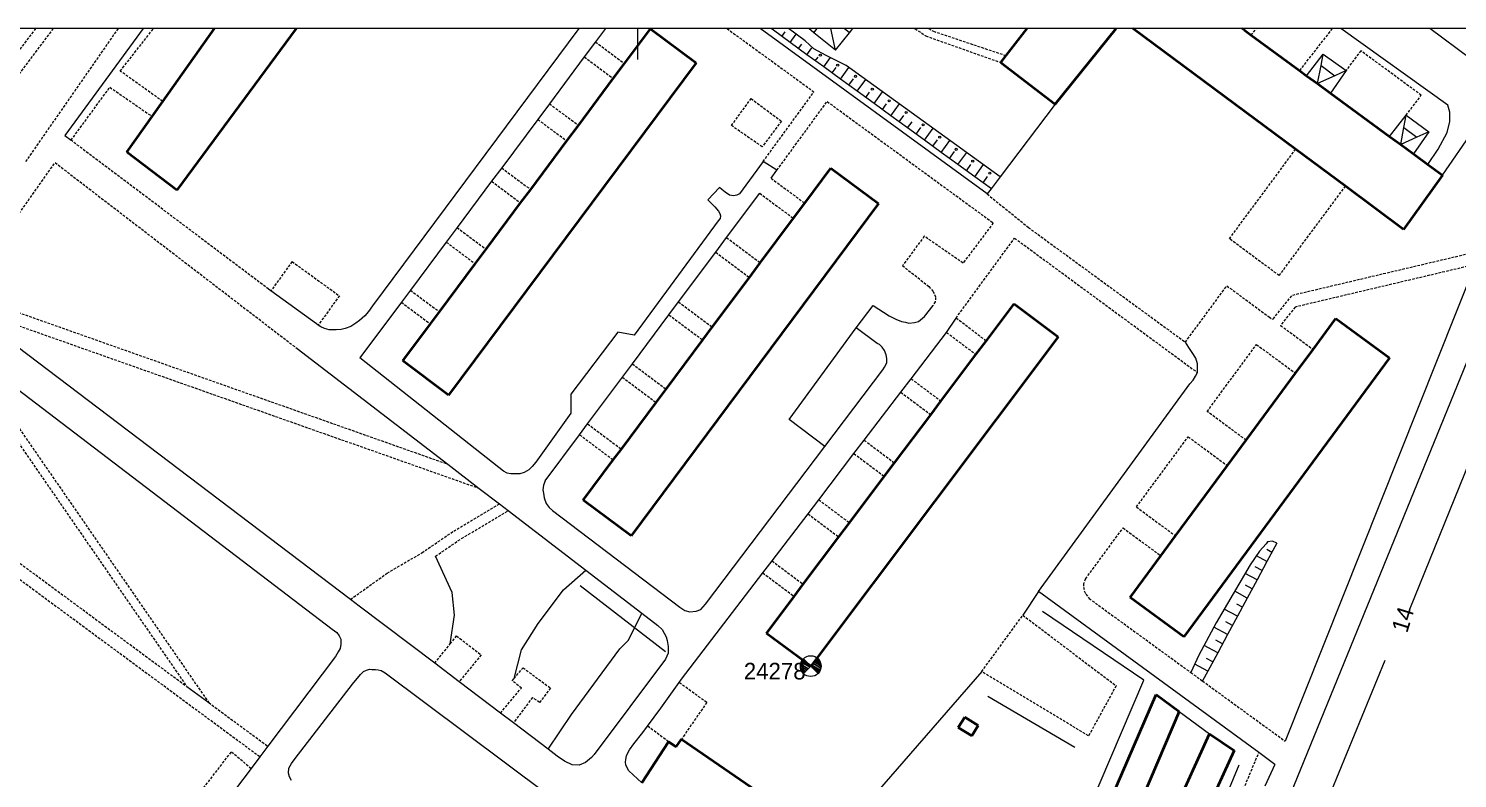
# Model space of a CAD drawing. Extents: x 1000 to 4000, y -5000 to -1000.
# Drawn here: x 1682.6 to 1958, y -2144.5 to -2000 of the extents above; entities that cross this region are included whole.
import ezdxf
from ezdxf.enums import TextEntityAlignment as Align

# ---------------------------------------------------------------- set-up
doc = ezdxf.new("R2010")
doc.units = 0
doc.header["$MEASUREMENT"] = 0
doc.linetypes.add('DASHED', pattern=[0.75, 0.5, -0.25])
for name, color, linetype in [('1', 7, 'CONTINUOUS'), ('11', 7, 'CONTINUOUS'), ('2', 7, 'CONTINUOUS'), ('24', 7, 'CONTINUOUS'), ('37', 7, 'CONTINUOUS'), ('40', 7, 'CONTINUOUS'), ('42', 7, 'CONTINUOUS'), ('6', 7, 'CONTINUOUS'), ('7', 7, 'CONTINUOUS')]:
    doc.layers.add(name, color=color, linetype=linetype)
doc.styles.get("Standard").update_dxf_attribs({"font": 'txt', "height": 0.2})

msp = doc.modelspace()

# ---------------------------------------------------------------- linework, layer by layer
at = {"layer": '1', "color": 253, "linetype": 'Continuous', "lineweight": 0}
for p, q in [((2000, -2000), (1000, -2000)), ((1800, -2005.98), (1800, -2000))]:
    msp.add_line(p, q, dxfattribs=at)
at = {"layer": '11', "color": 253, "linetype": 'Continuous', "lineweight": 0}
for p, q in [((1867.36, -2031.88), (1823.6, -2000)), ((1880.46, -2014.58), (1869.87, -2028.56)), ((1869.87, -2028.56), (1868.12, -2030.87)), ((1868.12, -2030.87), (1867.36, -2031.88)), ((1904.34, -2131.65), (1910.21, -2135.92))]:
    msp.add_line(p, q, dxfattribs=at)
at = {"layer": '2', "color": 253, "linetype": 'Continuous', "lineweight": 0}
msp.add_circle((1833.34, -2122.89), 2, dxfattribs=at)
msp.add_3dface([(1831.93, -2121.47), (1833.34, -2122.89), (1831.93, -2121.47)], dxfattribs=at)
at = {"layer": '24', "color": 253, "linetype": 'DASHED', "lineweight": 0}
for p, q in [((1683.91, -2000), (1670.56, -2017.63)), ((1687.31, -2000), (1672.81, -2019.21)), ((1699.8, -2000), (1681.99, -2025.64)), ((1700.23, -2008.19), (1706.65, -2000)), ((1817.2, -2000), (1833.96, -2012.2)), ((1853.43, -2000), (1855.53, -2001.42)), ((1855.53, -2001.42), (1870.01, -2006.55)), ((1856.05, -2000), (1856.97, -2000.51)), ((1856.97, -2000.51), (1871.03, -2005.22)), ((1918.24, -2001.27), (1919.21, -2000)), ((1933.85, -2000), (1927.55, -2008.08)), ((1791.84, -2002.58), (1797.43, -2006.75)), ((1939.35, -2004.26), (1936.52, -2008.11)), ((1951.02, -2012.85), (1939.35, -2004.26)), ((1789.69, -2005.46), (1795.28, -2009.63)), ((1708.43, -2014.05), (1700.23, -2008.19)), ((1690.75, -2021.53), (1698.23, -2011.3)), ((1698.23, -2011.3), (1706.37, -2016.95)), ((1824.16, -2025.62), (1833.96, -2012.2)), ((1948.09, -2016.7), (1951.02, -2012.85)), ((1782.97, -2014.48), (1788.56, -2018.65)), ((1818.05, -2018.69), (1821.83, -2013.5)), ((1821.83, -2013.5), (1827.67, -2017.82)), ((1826.82, -2027.3), (1836.5, -2014.05)), ((1836.5, -2014.05), (1868.52, -2037.46)), ((1780.73, -2017.5), (1786.31, -2021.66)), ((1823.99, -2022.8), (1818.05, -2018.69)), ((1827.67, -2017.82), (1823.99, -2022.8)), ((1728.83, -2050.23), (1690.75, -2021.53)), ((1914.04, -2040.51), (1926.81, -2023.27)), ((1669.93, -2050.96), (1687.66, -2025.83)), ((1687.66, -2025.83), (1734.35, -2061.68)), ((1773.76, -2026.84), (1779.35, -2031.01)), ((1771.82, -2029.44), (1777.41, -2033.61)), ((1825.7, -2028.83), (1832.17, -2033.65)), ((1823.5, -2031.72), (1830, -2036.57)), ((1867.36, -2031.88), (1875.29, -2038.33)), ((1923.63, -2047.61), (1936.4, -2030.38)), ((1868.52, -2037.46), (1862.7, -2045.21)), ((1765.16, -2038.37), (1770.75, -2042.54)), ((1817.11, -2040.28), (1823.62, -2045.13)), ((1855.22, -2040.03), (1851.02, -2045.69)), ((1862.7, -2045.21), (1855.22, -2040.03)), ((1861.34, -2055.8), (1872.63, -2040.38)), ((1872.63, -2040.38), (1907.86, -2066.28)), ((1875.29, -2038.33), (1905.55, -2060.44)), ((1923.63, -2047.61), (1914.04, -2040.51)), ((1763.08, -2041.15), (1768.67, -2045.32)), ((1815.01, -2043.11), (1821.51, -2047.96)), ((1962.45, -2042.88), (1925.99, -2051.48)), ((1733.36, -2044.91), (1729.28, -2050.55)), ((1733.36, -2044.91), (1742.48, -2051.51)), ((1851.02, -2045.69), (1856.13, -2049.71)), ((1961.41, -2045.49), (1926.72, -2053.67)), ((1669.93, -2050.96), (1763.35, -2083.94)), ((1742.48, -2051.51), (1738.38, -2057.18)), ((1756.17, -2050.42), (1761.76, -2054.59)), ((1856.13, -2049.71), (1856.86, -2050.62)), ((1856.86, -2050.62), (1857.22, -2051.26)), ((1857.22, -2051.26), (1857.41, -2051.81)), ((1857.41, -2051.81), (1857.32, -2052.64)), ((1905.55, -2060.44), (1913.55, -2049.58)), ((1913.55, -2049.58), (1921.7, -2055.59)), ((1925.99, -2051.48), (1922.35, -2056.06)), ((1670.07, -2053.54), (1769.44, -2088.62)), ((1754.42, -2052.76), (1760.02, -2056.94)), ((1807.85, -2052.7), (1814.36, -2057.55)), ((1857.32, -2052.64), (1856.95, -2053.36)), ((1926.72, -2053.67), (1923.9, -2057.21)), ((1806.01, -2055.18), (1812.51, -2060.02)), ((1867.15, -2060.22), (1861.34, -2055.8)), ((1921.7, -2055.59), (1922.35, -2056.06)), ((1923.9, -2057.21), (1930.17, -2061.83)), ((1859.52, -2058.55), (1865.19, -2062.82)), ((1667.36, -2060.68), (1713.04, -2126.79)), ((1670.13, -2061.69), (1717.29, -2129.92)), ((1909.75, -2073.8), (1919.27, -2060.89)), ((1919.27, -2060.89), (1926.78, -2066.43)), ((1798.95, -2064.65), (1805.45, -2069.5)), ((1797.03, -2067.22), (1803.53, -2072.07)), ((1852.7, -2067.48), (1858.44, -2071.8)), ((1633.18, -2070.98), (1727.16, -2140.34)), ((1850.7, -2070.09), (1856.47, -2074.42)), ((1917.27, -2079.34), (1909.75, -2073.8)), ((1790.33, -2076.21), (1796.83, -2081.06)), ((1788.78, -2078.29), (1795.28, -2083.13)), ((1843.65, -2079.32), (1849.49, -2083.71)), ((1896.12, -2092.21), (1906.1, -2078.68)), ((1906.1, -2078.68), (1913.66, -2084.24)), ((1651.36, -2081.27), (1713.04, -2126.79)), ((1841.66, -2081.92), (1847.52, -2086.33)), ((1764.51, -2096.86), (1773.35, -2091.62)), ((1766.04, -2098.26), (1775.04, -2092.92)), ((1834.88, -2090.8), (1840.81, -2095.26)), ((1896.12, -2092.21), (1903.68, -2097.78)), ((1832.81, -2093.52), (1838.76, -2097.99)), ((1758.38, -2101.04), (1764.51, -2096.86)), ((1761, -2101.7), (1766.04, -2098.26)), ((1886.32, -2106.05), (1893.54, -2096.25)), ((1893.54, -2096.25), (1900.85, -2101.63)), ((1751.7, -2104.95), (1758.38, -2101.04)), ((1825.87, -2102.59), (1831.9, -2107.11)), ((1744.6, -2110.02), (1751.7, -2104.95)), ((1824.11, -2104.9), (1830.15, -2109.44)), ((1886.32, -2106.05), (1885.91, -2107)), ((1885.91, -2107), (1885.91, -2107.64)), ((1885.91, -2107.64), (1886.09, -2108.47)), ((1886.09, -2108.47), (1886.36, -2109.01)), ((1886.36, -2109.01), (1887, -2109.84)), ((1887, -2109.84), (1906.6, -2124.1)), ((1866.29, -2123.94), (1874.22, -2113.07)), ((1874.22, -2113.07), (1892.2, -2126.67)), ((1763.85, -2118.58), (1765.06, -2117.07)), ((1765.06, -2117.07), (1769.8, -2120.69)), ((1760.85, -2122.34), (1763.85, -2118.58)), ((1769.8, -2120.69), (1765.57, -2125.91)), ((1776.15, -2125.28), (1777.87, -2123.2)), ((1777.87, -2123.2), (1783.16, -2127.11)), ((1775.78, -2125.71), (1776.15, -2125.28)), ((1777.59, -2127.11), (1775.78, -2125.71)), ((1813.29, -2129.89), (1807.97, -2126.06)), ((1886.89, -2136.35), (1866.29, -2123.94)), ((1906.6, -2124.1), (1908.86, -2125.75)), ((1908.86, -2125.75), (1924.8, -2137.35)), ((1773.52, -2131.94), (1777.59, -2127.11)), ((1779.68, -2128.92), (1776.03, -2133.84)), ((1781.07, -2129.89), (1779.68, -2128.92)), ((1783.16, -2127.11), (1781.07, -2129.89)), ((1892.2, -2126.67), (1886.89, -2136.35)), ((1717.29, -2129.92), (1728.68, -2138.33)), ((1813.29, -2129.89), (1808.43, -2136.96)), ((1805.93, -2137.47), (1801.85, -2134.43)), ((1709.44, -2155.29), (1721.67, -2139.39)), ((1721.67, -2139.39), (1725.46, -2142.59)), ((1890.49, -2210.39), (1919.7, -2139.55))]:
    msp.add_line(p, q, dxfattribs=at)
at = {"layer": '24', "color": 253, "linetype": 'Continuous', "lineweight": 0}
for p, q in [((1704.66, -2000), (1689.54, -2020.62)), ((1788.64, -2000), (1748.86, -2053.44)), ((1793.77, -2000), (1791.84, -2002.58)), ((1956.13, -2014.75), (1935.52, -2000)), ((1960.43, -2005.79), (1952.7, -2000)), ((1791.84, -2002.58), (1789.69, -2005.46)), ((1789.69, -2005.46), (1782.97, -2014.48)), ((1782.97, -2014.48), (1780.73, -2017.5)), ((1956.53, -2016.08), (1956.13, -2014.75)), ((1956.53, -2017.88), (1956.53, -2016.08)), ((1780.73, -2017.5), (1773.76, -2026.84)), ((1956.02, -2020.06), (1956.53, -2017.88)), ((1689.54, -2020.62), (1690.75, -2021.53)), ((1954.29, -2023.27), (1956.02, -2020.06)), ((1955.12, -2028.24), (1960.98, -2019.76)), ((1952.3, -2026.18), (1954.29, -2023.27)), ((1773.76, -2026.84), (1771.82, -2029.44)), ((1824.16, -2025.62), (1819.6, -2031.83)), ((1826.82, -2027.3), (1824.16, -2025.62)), ((1771.82, -2029.44), (1765.16, -2038.37)), ((1825.7, -2028.83), (1826.82, -2027.3)), ((1815.76, -2030.64), (1813.48, -2033.01)), ((1816.22, -2031.01), (1815.76, -2030.64)), ((1816.86, -2031.55), (1816.22, -2031.01)), ((1817.68, -2032.1), (1816.86, -2031.55)), ((1817.11, -2040.28), (1823.5, -2031.72)), ((1818.42, -2032.22), (1817.68, -2032.1)), ((1819.09, -2032.12), (1818.42, -2032.22)), ((1819.6, -2031.83), (1819.09, -2032.12)), ((1813.48, -2033.01), (1814.85, -2034.38)), ((1814.85, -2034.38), (1815.58, -2035.21)), ((1815.58, -2035.21), (1815.83, -2035.65)), ((1815.49, -2037.03), (1799.28, -2059.07)), ((1815.86, -2036.58), (1815.49, -2037.03)), ((1815.83, -2035.65), (1815.97, -2036.12)), ((1815.97, -2036.12), (1815.86, -2036.58)), ((1765.16, -2038.37), (1763.08, -2041.15)), ((1815.01, -2043.11), (1817.11, -2040.28)), ((1763.08, -2041.15), (1756.17, -2050.42)), ((1807.85, -2052.7), (1815.01, -2043.11)), ((1961.41, -2045.49), (1924.8, -2137.35)), ((1729.28, -2050.55), (1728.83, -2050.23)), ((1738.04, -2056.89), (1729.28, -2050.55)), ((1756.17, -2050.42), (1754.42, -2052.76)), ((1744.6, -2110.02), (1670.07, -2053.54)), ((1754.42, -2052.76), (1746.43, -2063.47)), ((1748.08, -2054.52), (1747.35, -2055.34)), ((1748.86, -2053.44), (1748.08, -2054.52)), ((1806.01, -2055.18), (1807.85, -2052.7)), ((1842.1, -2057.67), (1845.38, -2053.38)), ((1845.38, -2053.38), (1848.48, -2055.39)), ((1855.24, -2055.48), (1856.95, -2053.36)), ((1738.38, -2057.18), (1738.04, -2056.89)), ((1738.9, -2057.5), (1738.38, -2057.18)), ((1739.6, -2057.81), (1738.9, -2057.5)), ((1744.7, -2057.44), (1743.61, -2057.81)), ((1745.62, -2056.8), (1744.7, -2057.44)), ((1746.35, -2056.26), (1745.62, -2056.8)), ((1747.35, -2055.34), (1746.35, -2056.26)), ((1798.95, -2064.65), (1806.01, -2055.18)), ((1848.48, -2055.39), (1849.76, -2056.03)), ((1849.76, -2056.03), (1850.86, -2056.48)), ((1850.86, -2056.48), (1851.59, -2056.57)), ((1851.59, -2056.57), (1852.22, -2056.76)), ((1852.22, -2056.76), (1853.32, -2056.66)), ((1853.32, -2056.66), (1854.14, -2056.48)), ((1854.14, -2056.48), (1855.24, -2055.48)), ((1859.52, -2058.55), (1861.34, -2055.8)), ((1740.51, -2058.08), (1739.6, -2057.81)), ((1741.33, -2058.08), (1740.51, -2058.08)), ((1741.88, -2058.08), (1741.33, -2058.08)), ((1742.79, -2057.99), (1741.88, -2058.08)), ((1743.61, -2057.81), (1742.79, -2057.99)), ((1796.17, -2058.53), (1787.07, -2070.46)), ((1799.28, -2059.07), (1796.17, -2058.53)), ((1846.11, -2060.68), (1842.1, -2057.67)), ((1852.7, -2067.48), (1859.52, -2058.55)), ((1670.13, -2061.69), (1741.09, -2115.74)), ((1734.35, -2061.68), (1763.35, -2083.94)), ((1846.57, -2060.87), (1846.11, -2060.68)), ((1847.12, -2061.41), (1846.57, -2060.87)), ((1847.57, -2062.05), (1847.12, -2061.41)), ((1847.85, -2062.88), (1847.57, -2062.05)), ((1848.03, -2063.61), (1847.85, -2062.88)), ((1906.21, -2061.44), (1905.55, -2060.44)), ((1906.85, -2062.44), (1906.21, -2061.44)), ((1907.58, -2063.54), (1906.85, -2062.44)), ((1916.31, -2170.93), (1960.58, -2062.46)), ((1773.21, -2084.6), (1746.43, -2063.47)), ((1797.03, -2067.22), (1798.95, -2064.65)), ((1847.21, -2065.8), (1847.57, -2065.25)), ((1847.57, -2065.25), (1848.03, -2064.43)), ((1848.03, -2064.43), (1848.03, -2063.61)), ((1907.86, -2064.64), (1907.58, -2063.54)), ((1907.86, -2066.28), (1907.86, -2064.64)), ((1790.33, -2076.21), (1797.03, -2067.22)), ((1836.05, -2080.55), (1847.21, -2065.8)), ((1850.7, -2070.09), (1852.7, -2067.48)), ((1877.24, -2108.47), (1906.4, -2068.47)), ((1906.4, -2068.47), (1907.04, -2067.74)), ((1907.04, -2067.74), (1907.49, -2067.01)), ((1907.49, -2067.01), (1907.86, -2066.28)), ((1787.07, -2070.46), (1787.07, -2074.11)), ((1843.65, -2079.32), (1850.7, -2070.09)), ((1787.07, -2074.11), (1780.33, -2083.59)), ((1788.78, -2078.29), (1790.33, -2076.21)), ((1782.14, -2087.19), (1788.78, -2078.29)), ((1841.66, -2081.92), (1843.65, -2079.32)), ((1813.06, -2110.92), (1836.05, -2080.55)), ((1834.88, -2090.8), (1841.66, -2081.92)), ((1763.35, -2083.94), (1769.44, -2088.62)), ((1774.12, -2085.33), (1773.21, -2084.6)), ((1779.63, -2084.43), (1778.98, -2085.05)), ((1780.33, -2083.59), (1779.63, -2084.43)), ((1774.79, -2085.67), (1774.12, -2085.33)), ((1775.52, -2085.8), (1774.79, -2085.67)), ((1776.56, -2085.84), (1775.52, -2085.8)), ((1777.27, -2085.8), (1776.56, -2085.84)), ((1778.1, -2085.58), (1777.27, -2085.8)), ((1778.98, -2085.05), (1778.1, -2085.58)), ((1782.14, -2087.19), (1781.85, -2088.03)), ((1769.44, -2088.62), (1773.35, -2091.62)), ((1781.85, -2088.03), (1781.7, -2088.88)), ((1781.7, -2088.88), (1781.81, -2089.57)), ((1781.81, -2089.57), (1781.97, -2090.43)), ((1781.97, -2090.43), (1782.33, -2091.51)), ((1773.35, -2091.62), (1775.04, -2092.92)), ((1775.04, -2092.92), (1789.96, -2104.37)), ((1782.33, -2091.51), (1782.9, -2092.32)), ((1782.9, -2092.32), (1783.55, -2092.88)), ((1783.55, -2092.88), (1808.09, -2111.51)), ((1832.81, -2093.52), (1834.88, -2090.8)), ((1825.87, -2102.59), (1832.81, -2093.52)), ((1824.11, -2104.9), (1825.87, -2102.59)), ((1789.96, -2104.37), (1800.79, -2112.69)), ((1808.43, -2125.42), (1824.11, -2104.9)), ((1919.7, -2139.55), (1877.24, -2108.47)), ((1746.29, -2111.3), (1744.6, -2110.02)), ((1760.85, -2122.34), (1746.29, -2111.3)), ((1808.09, -2111.51), (1809.05, -2112.15)), ((1809.05, -2112.15), (1810, -2112.39)), ((1810, -2112.39), (1811.25, -2112.3)), ((1811.25, -2112.3), (1812.12, -2111.97)), ((1812.12, -2111.97), (1813.06, -2110.92)), ((1800.79, -2112.69), (1803.89, -2115.07)), ((1803.89, -2115.07), (1804.67, -2115.85)), ((1741.09, -2115.74), (1742, -2116.38)), ((1742, -2116.38), (1742.45, -2117.02)), ((1742.45, -2117.02), (1742.73, -2117.66)), ((1742.73, -2117.66), (1742.73, -2118.66)), ((1804.67, -2115.85), (1805.49, -2117.22)), ((1805.49, -2117.22), (1805.67, -2117.95)), ((1805.67, -2117.95), (1805.86, -2119.09)), ((1742.27, -2120.12), (1741.72, -2121.04)), ((1742.64, -2119.48), (1742.27, -2120.12)), ((1742.73, -2118.66), (1742.64, -2119.48)), ((1805.86, -2120.37), (1805.35, -2121.56)), ((1805.86, -2119.09), (1805.86, -2120.37)), ((1741.72, -2121.04), (1728.68, -2138.33)), ((1747.68, -2123.65), (1748.28, -2123.47)), ((1748.28, -2123.47), (1748.73, -2123.51)), ((1748.73, -2123.51), (1749.46, -2123.56)), ((1749.46, -2123.56), (1749.96, -2123.61)), ((1749.96, -2123.61), (1750.56, -2123.74)), ((1765.57, -2125.91), (1760.85, -2122.34)), ((1805.35, -2121.56), (1791.6, -2139.94)), ((1733.94, -2140.66), (1744.98, -2126.35)), ((1744.98, -2126.35), (1746.54, -2124.52)), ((1746.54, -2124.52), (1747.13, -2123.93)), ((1747.13, -2123.93), (1747.68, -2123.65)), ((1750.56, -2123.74), (1751.29, -2124.2)), ((1751.29, -2124.2), (1782.37, -2147.42)), ((1773.52, -2131.94), (1765.57, -2125.91)), ((1804.42, -2130.99), (1807.97, -2126.06)), ((1807.97, -2126.06), (1808.43, -2125.42)), ((1713.04, -2126.79), (1717.29, -2129.92)), ((1801.85, -2134.43), (1804.42, -2130.99)), ((1776.03, -2133.84), (1773.52, -2131.94)), ((1782.71, -2138.9), (1776.03, -2133.84)), ((1800.95, -2135.65), (1801.85, -2134.43)), ((1799.24, -2137.86), (1800.95, -2135.65)), ((1728.68, -2138.33), (1727.16, -2140.34)), ((1784.48, -2140.25), (1782.71, -2138.9)), ((1791.6, -2139.94), (1791.1, -2140.49)), ((1797.69, -2140.97), (1797.85, -2140.12)), ((1797.85, -2140.12), (1798.37, -2139.05)), ((1798.37, -2139.05), (1799.24, -2137.86)), ((1922.79, -2141.82), (1919.7, -2139.55)), ((1725.46, -2142.59), (1713.37, -2158.63)), ((1727.16, -2140.34), (1725.46, -2142.59)), ((1732.67, -2143.49), (1732.76, -2142.58)), ((1732.76, -2142.58), (1733.22, -2141.67)), ((1733.22, -2141.67), (1733.94, -2140.66)), ((1785.84, -2141.22), (1784.48, -2140.25)), ((1787.35, -2141.9), (1785.84, -2141.22)), ((1788.67, -2141.96), (1787.35, -2141.9)), ((1789.89, -2141.49), (1788.67, -2141.96)), ((1791.1, -2140.49), (1789.89, -2141.49)), ((1797.64, -2141.33), (1797.69, -2140.97)), ((1797.67, -2141.95), (1797.64, -2141.33)), ((1798.28, -2143.07), (1797.67, -2141.95)), ((1922.79, -2141.82), (1920.86, -2146.05)), ((1732.85, -2144.22), (1732.67, -2143.49)), ((1733.22, -2144.95), (1732.85, -2144.22)), ((1800.79, -2145.39), (1798.28, -2143.07))]:
    msp.add_line(p, q, dxfattribs=at)
at = {"layer": '37', "color": 253, "linetype": 'Continuous', "lineweight": 0}
for p, q in [((1826.14, -2000.33), (1825.69, -2000)), ((1829.37, -2002.68), (1826.14, -2000.33)), ((1827.76, -2001.5), (1828.39, -2000.63)), ((1832.25, -2002.39), (1829.08, -2000)), ((1829.37, -2002.68), (1830.53, -2001.09)), ((1833.92, -2003.92), (1832.25, -2002.39)), ((1832.61, -2005.03), (1829.37, -2002.68)), ((1830.99, -2003.86), (1831.62, -2002.99)), ((1832.61, -2005.03), (1833.56, -2003.73)), ((1835.84, -2007.38), (1832.61, -2005.03)), ((1836.29, -2005.17), (1833.92, -2003.92)), ((1834.22, -2006.21), (1834.75, -2005.48)), ((1835.84, -2007.38), (1837.14, -2005.6)), ((1839.08, -2009.74), (1835.84, -2007.38)), ((1840.19, -2007.12), (1836.29, -2005.17)), ((1837.46, -2008.56), (1838.21, -2007.53)), ((1839.08, -2009.74), (1840.7, -2007.5)), ((1869.87, -2028.56), (1840.19, -2007.12)), ((1842.31, -2012.09), (1839.08, -2009.74)), ((1840.69, -2010.91), (1841.59, -2009.69)), ((1842.31, -2012.09), (1843.95, -2009.84)), ((1845.55, -2014.44), (1842.31, -2012.09)), ((1843.93, -2013.27), (1844.67, -2012.25)), ((1845.55, -2014.44), (1847.19, -2012.18)), ((1848.78, -2016.8), (1845.55, -2014.44)), ((1847.16, -2015.62), (1847.97, -2014.51)), ((1848.78, -2016.8), (1850.43, -2014.52)), ((1852.02, -2019.15), (1848.78, -2016.8)), ((1850.4, -2017.97), (1851.28, -2016.75)), ((1852.02, -2019.15), (1852.86, -2017.98)), ((1855.25, -2021.5), (1852.02, -2019.15)), ((1853.63, -2020.33), (1854.54, -2019.08)), ((1855.25, -2021.5), (1856.92, -2019.21)), ((1858.48, -2023.86), (1855.25, -2021.5)), ((1856.87, -2022.68), (1857.76, -2021.45)), ((1858.48, -2023.86), (1860.16, -2021.55)), ((1861.72, -2026.21), (1858.48, -2023.86)), ((1860.1, -2025.03), (1861.07, -2023.7)), ((1861.72, -2026.21), (1863.41, -2023.89)), ((1864.95, -2028.56), (1861.72, -2026.21)), ((1863.34, -2027.39), (1864.22, -2026.17)), ((1864.95, -2028.56), (1866.65, -2026.23)), ((1868.19, -2030.92), (1864.95, -2028.56)), ((1866.57, -2029.74), (1867.44, -2028.54)), ((1922.35, -2098.78), (1921.37, -2098.92)), ((1923.18, -2099.2), (1922.35, -2098.78)), ((1919.84, -2100.73), (1918.03, -2103.38)), ((1921.1, -2099.34), (1919.84, -2100.73)), ((1921.37, -2098.92), (1921.1, -2099.34)), ((1922.23, -2100.96), (1921.24, -2100.42)), ((1923.18, -2099.2), (1921.28, -2102.72)), ((1918.03, -2103.38), (1911.49, -2114.53)), ((1920.33, -2104.48), (1919.01, -2103.76)), ((1921.28, -2102.72), (1919.24, -2101.61)), ((1921.28, -2102.72), (1919.38, -2106.24)), ((1919.38, -2106.24), (1917.08, -2105)), ((1919.38, -2106.24), (1917.48, -2109.76)), ((1917.48, -2109.76), (1915.06, -2108.45)), ((1917.48, -2109.76), (1915.59, -2113.28)), ((1918.43, -2108), (1917.16, -2107.31)), ((1915.59, -2113.28), (1913.03, -2111.9)), ((1916.54, -2111.52), (1915.49, -2110.95)), ((1911.49, -2114.53), (1908.15, -2120.8)), ((1914.64, -2115.04), (1913.36, -2114.35)), ((1915.59, -2113.28), (1913.69, -2116.8)), ((1913.69, -2116.8), (1911.04, -2115.37)), ((1912.74, -2118.56), (1911.41, -2117.85)), ((1913.69, -2116.8), (1911.79, -2120.32)), ((1908.15, -2120.8), (1906.6, -2124.1)), ((1911.79, -2120.32), (1909.16, -2118.9)), ((1911.79, -2120.32), (1909.89, -2123.84)), ((1909.89, -2123.84), (1907.36, -2122.48)), ((1910.84, -2122.08), (1909.61, -2121.41)), ((1909.89, -2123.84), (1908.86, -2125.75))]:
    msp.add_line(p, q, dxfattribs=at)
for centre in [(1835.19, -2005.13), (1838.53, -2007.06), (1841.98, -2009.21), (1845.21, -2011.67), (1848.44, -2013.91), (1851.73, -2016.16), (1855.02, -2018.57), (1858.2, -2020.92), (1861.38, -2023.27), (1864.56, -2025.57), (1867.85, -2027.88)]:
    msp.add_circle(centre, 0.2, dxfattribs=at)
at = {"layer": '40', "color": 253, "linetype": 'Continuous', "lineweight": 0}
for p, q in [((1829.18, -2075.35), (1842.1, -2057.67)), ((1836.05, -2080.55), (1829.18, -2075.35)), ((1962.25, -2078.68), (1948.77, -2111.94)), ((1764.23, -2108.71), (1761, -2101.7)), ((1785.67, -2108.15), (1789.96, -2104.37)), ((1764.65, -2113.03), (1764.23, -2108.71)), ((1780.8, -2114.7), (1785.67, -2108.15)), ((1788.92, -2107.35), (1805.37, -2120.07)), ((1877.24, -2108.47), (1874.22, -2113.07)), ((1897.54, -2125.56), (1878.01, -2112.37)), ((1763.85, -2118.58), (1764.65, -2113.03)), ((1777.59, -2119.72), (1780.8, -2114.7)), ((1798.2, -2117.87), (1800.79, -2112.69)), ((1796.53, -2119.55), (1798.2, -2117.87)), ((1776.15, -2125.28), (1777.59, -2119.72)), ((1787.2, -2132.23), (1796.53, -2119.55)), ((1944.03, -2121.81), (1909.06, -2206.59)), ((1866.29, -2123.94), (1837.91, -2156.53)), ((1886.14, -2152.33), (1897.54, -2125.56)), ((1867.48, -2128.66), (1884.24, -2138.53)), ((1782.71, -2138.9), (1787.2, -2132.23)), ((1889.18, -2206.49), (1915.9, -2141.92))]:
    msp.add_line(p, q, dxfattribs=at)
at = {"layer": '6', "color": 253, "linetype": 'Continuous', "lineweight": 40}
for p, q in [((1708.43, -2014.05), (1718.4, -2000)), ((1734.16, -2000), (1711.16, -2031.17)), ((1797.43, -2006.75), (1802.43, -2000.05)), ((1802.43, -2000.05), (1811.23, -2006.61)), ((1871.03, -2005.22), (1875.04, -2000)), ((1880.46, -2014.58), (1892.24, -2000)), ((1926.81, -2023.27), (1895.4, -2000)), ((1916.94, -2000.32), (1916.51, -2000)), ((1916.94, -2000.32), (1918.24, -2001.27)), ((1918.24, -2001.27), (1927.55, -2008.08)), ((1811.23, -2006.61), (1763.51, -2070.63)), ((1795.28, -2009.63), (1797.43, -2006.75)), ((1870.01, -2006.55), (1871.03, -2005.22)), ((1870.01, -2006.55), (1880.46, -2014.58)), ((1788.56, -2018.65), (1795.28, -2009.63)), ((1927.55, -2008.08), (1928.91, -2009.08)), ((1928.91, -2009.08), (1931.01, -2010.61)), ((1931.01, -2010.61), (1933.5, -2012.43)), ((1933.5, -2012.43), (1944.92, -2020.79)), ((1706.37, -2016.95), (1708.43, -2014.05)), ((1701.49, -2023.83), (1706.37, -2016.95)), ((1786.31, -2021.66), (1788.56, -2018.65)), ((1779.35, -2031.01), (1786.31, -2021.66)), ((1944.92, -2020.79), (1947.06, -2022.35)), ((1711.16, -2031.17), (1701.49, -2023.83)), ((1936.4, -2030.38), (1926.81, -2023.27)), ((1947.06, -2022.35), (1949.51, -2024.14)), ((1949.51, -2024.14), (1952.3, -2026.18)), ((1832.17, -2033.65), (1837.23, -2026.88)), ((1837.23, -2026.88), (1846.43, -2033.74)), ((1952.3, -2026.18), (1955.12, -2028.24)), ((1955.12, -2028.24), (1947.63, -2038.7)), ((1777.41, -2033.61), (1779.35, -2031.01)), ((1947.63, -2038.7), (1936.4, -2030.38)), ((1770.75, -2042.54), (1777.41, -2033.61)), ((1846.43, -2033.74), (1798.7, -2097.76)), ((1830, -2036.57), (1832.17, -2033.65)), ((1823.62, -2045.13), (1830, -2036.57)), ((1768.67, -2045.32), (1770.75, -2042.54)), ((1761.76, -2054.59), (1768.67, -2045.32)), ((1821.51, -2047.96), (1823.62, -2045.13)), ((1814.36, -2057.55), (1821.51, -2047.96)), ((1760.02, -2056.94), (1761.76, -2054.59)), ((1867.15, -2060.22), (1872.54, -2053.04)), ((1872.54, -2053.04), (1881.04, -2059.43)), ((1754.7, -2064.06), (1760.02, -2056.94)), ((1930.17, -2061.83), (1934.58, -2055.86)), ((1934.58, -2055.86), (1944.88, -2063.45)), ((1805.45, -2069.5), (1812.51, -2060.02)), ((1812.51, -2060.02), (1814.36, -2057.55)), ((1881.04, -2059.43), (1833.34, -2122.89)), ((1865.19, -2062.82), (1867.15, -2060.22)), ((1858.44, -2071.8), (1865.19, -2062.82)), ((1926.78, -2066.43), (1930.17, -2061.83)), ((1763.51, -2070.63), (1754.7, -2064.06)), ((1944.88, -2063.45), (1905.25, -2117.24)), ((1917.27, -2079.34), (1926.78, -2066.43)), ((1803.53, -2072.07), (1805.45, -2069.5)), ((1796.83, -2081.06), (1803.53, -2072.07)), ((1856.47, -2074.42), (1858.44, -2071.8)), ((1849.49, -2083.71), (1856.47, -2074.42)), ((1913.66, -2084.24), (1917.27, -2079.34)), ((1795.28, -2083.13), (1796.83, -2081.06)), ((1789.5, -2090.89), (1795.28, -2083.13)), ((1847.52, -2086.33), (1849.49, -2083.71)), ((1903.68, -2097.78), (1913.66, -2084.24)), ((1840.81, -2095.26), (1847.52, -2086.33)), ((1798.7, -2097.76), (1789.5, -2090.89)), ((1838.76, -2097.99), (1840.81, -2095.26)), ((1831.9, -2107.11), (1838.76, -2097.99)), ((1900.85, -2101.63), (1903.68, -2097.78)), ((1894.94, -2109.64), (1900.85, -2101.63)), ((1824.79, -2116.57), (1830.15, -2109.44)), ((1830.15, -2109.44), (1831.9, -2107.11)), ((1905.25, -2117.24), (1894.94, -2109.64)), ((1833.34, -2122.89), (1824.79, -2116.57)), ((1878.46, -2178.1), (1899.91, -2128.35)), ((1899.91, -2128.35), (1904.34, -2131.65)), ((1904.34, -2131.65), (1874.07, -2202.95)), ((1861.78, -2134.71), (1863.03, -2132.72)), ((1863.03, -2132.72), (1865.61, -2134.34)), ((1865.61, -2134.34), (1864.37, -2136.32)), ((1807.41, -2138.47), (1808.43, -2136.96)), ((1808.43, -2136.96), (1833.53, -2154.2)), ((1864.37, -2136.32), (1861.78, -2134.71)), ((1902.71, -2152.43), (1910.21, -2135.92)), ((1910.21, -2135.92), (1914.95, -2139.16)), ((1800.79, -2145.39), (1805.93, -2137.47)), ((1805.93, -2137.47), (1807.41, -2138.47)), ((1914.95, -2139.16), (1907.15, -2156.18))]:
    msp.add_line(p, q, dxfattribs=at)
at = {"layer": '7', "color": 253, "linetype": 'Continuous', "lineweight": 0}
for p, q in [((1833.94, -2000.79), (1832.95, -2000)), ((1833.94, -2000.79), (1834.57, -2000)), ((1838.14, -2004.15), (1833.94, -2000.79)), ((1838.14, -2004.15), (1837.19, -2000)), ((1838.14, -2004.15), (1840.81, -2000.81)), ((1840.81, -2000.81), (1839.81, -2000)), ((1840.81, -2000.81), (1841.45, -2000)), ((1928.91, -2009.08), (1932.13, -2004.92)), ((1931.74, -2007.09), (1932.13, -2004.92)), ((1932.13, -2004.92), (1936.52, -2008.11)), ((1931.01, -2010.61), (1931.74, -2007.09)), ((1931.74, -2007.09), (1934.39, -2009.08)), ((1934.39, -2009.08), (1931.01, -2010.61)), ((1936.52, -2008.11), (1933.5, -2012.43)), ((1936.52, -2008.11), (1934.39, -2009.08)), ((1944.92, -2020.79), (1948.09, -2016.7)), ((1947.66, -2019.07), (1948.09, -2016.7)), ((1948.09, -2016.7), (1952.48, -2019.89)), ((1947.06, -2022.35), (1947.66, -2019.07)), ((1950.15, -2020.95), (1947.06, -2022.35)), ((1947.66, -2019.07), (1950.15, -2020.95)), ((1952.48, -2019.89), (1949.51, -2024.14)), ((1952.48, -2019.89), (1950.15, -2020.95))]:
    msp.add_line(p, q, dxfattribs=at)

# ---------------------------------------------------------------- texts
at = {"layer": '2', "color": 253, "linetype": 'Continuous', "lineweight": 0}
msp.add_text('24278', height=3.2, dxfattribs=at).set_placement((1826.39, -2123.85), align=Align.MIDDLE)
at = {"layer": '42', "color": 253, "linetype": 'Continuous', "lineweight": 0}
msp.add_text('14', height=3.2, rotation=72.7208, dxfattribs=at).set_placement((1947.47, -2113.9), align=Align.MIDDLE)

# ---------------------------------------------------------------- meshes
at = {"layer": '2', "color": 253, "linetype": 'Continuous', "lineweight": 0}
mesh = msp.add_polyface(dxfattribs=at)
corners = [(1831.93, -2124.3), (1831.69, -2124.02), (1832.01, -2124.22), (1831.5, -2123.68), (1832.15, -2124.08), (1831.38, -2123.3), (1832.34, -2123.89), (1831.34, -2122.89), (1832.57, -2123.66), (1831.38, -2122.48), (1832.84, -2123.39), (1831.5, -2122.1), (1833.13, -2123.1), (1831.65, -2121.84), (1833.34, -2122.89), (1831.69, -2121.76), (1833.05, -2122.6), (1831.93, -2121.48), (1831.93, -2121.48)]
mesh.append_faces([[corners[k] for k in face] for face in [(0, 0, 2, 1), (1, 2, 4, 3), (3, 4, 6, 5), (5, 6, 8, 7), (7, 8, 10, 9), (9, 10, 12, 11), (11, 12, 14, 13), (13, 14, 16, 15), (15, 16, 18, 17)]], dxfattribs={"vtx0": -1, "vtx2": -1, "color": 253})
mesh = msp.add_polyface(dxfattribs=at)
corners = [(1834.75, -2124.3), (1834.99, -2124.02), (1833.63, -2123.18), (1835.03, -2123.94), (1833.34, -2122.89), (1835.18, -2123.68), (1833.55, -2122.68), (1835.3, -2123.3), (1833.84, -2122.39), (1835.34, -2122.89), (1834.11, -2122.12), (1835.3, -2122.48), (1834.34, -2121.89), (1835.18, -2122.1), (1834.53, -2121.7), (1834.99, -2121.76), (1834.67, -2121.56), (1834.75, -2121.48), (1834.75, -2121.48)]
mesh.append_faces([[corners[k] for k in face] for face in [(0, 0, 1, 2), (2, 1, 3, 4), (4, 3, 5, 6), (6, 5, 7, 8), (8, 7, 9, 10), (10, 9, 11, 12), (12, 11, 13, 14), (14, 13, 15, 16), (16, 15, 18, 17)]], dxfattribs={"vtx0": -1, "vtx2": -1, "color": 253})

doc.saveas('drawing.dxf')
